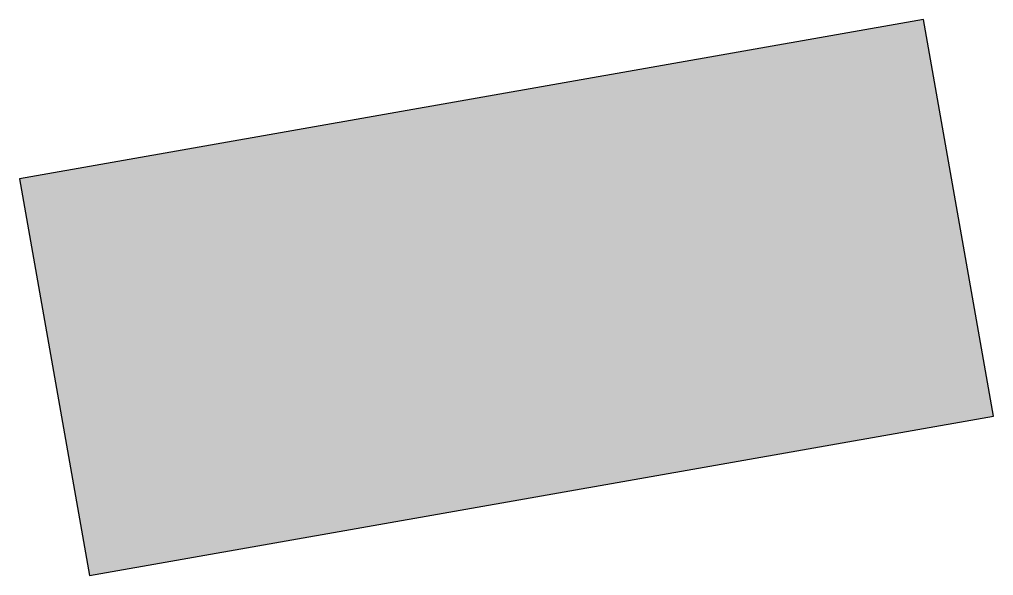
# Model space of a CAD drawing. Header units: millimetres. Extents: x 7.5 to 42.5, y 10 to 30.
import ezdxf

# ---------------------------------------------------------------- set-up
doc = ezdxf.new("R2010")
doc.units = ezdxf.units.MM
doc.layers.get('0').update_dxf_attribs({"lineweight": 25})

msp = doc.modelspace()

# ---------------------------------------------------------------- hatches: boundary and pattern name
at = {"transparency": 33554687}
msp.add_hatch(color=256, dxfattribs=at).paths.add_polyline_path([(10, 10), (42.516, 15.733), (40, 30), (7.484, 24.267)], flags=0)

# ---------------------------------------------------------------- linework, layer by layer
for p, q in [((40, 30), (7.484, 24.267)), ((42.516, 15.733), (40, 30)), ((7.484, 24.267), (10, 10)), ((10, 10), (42.516, 15.733))]:
    msp.add_line(p, q)

doc.saveas('drawing.dxf')
